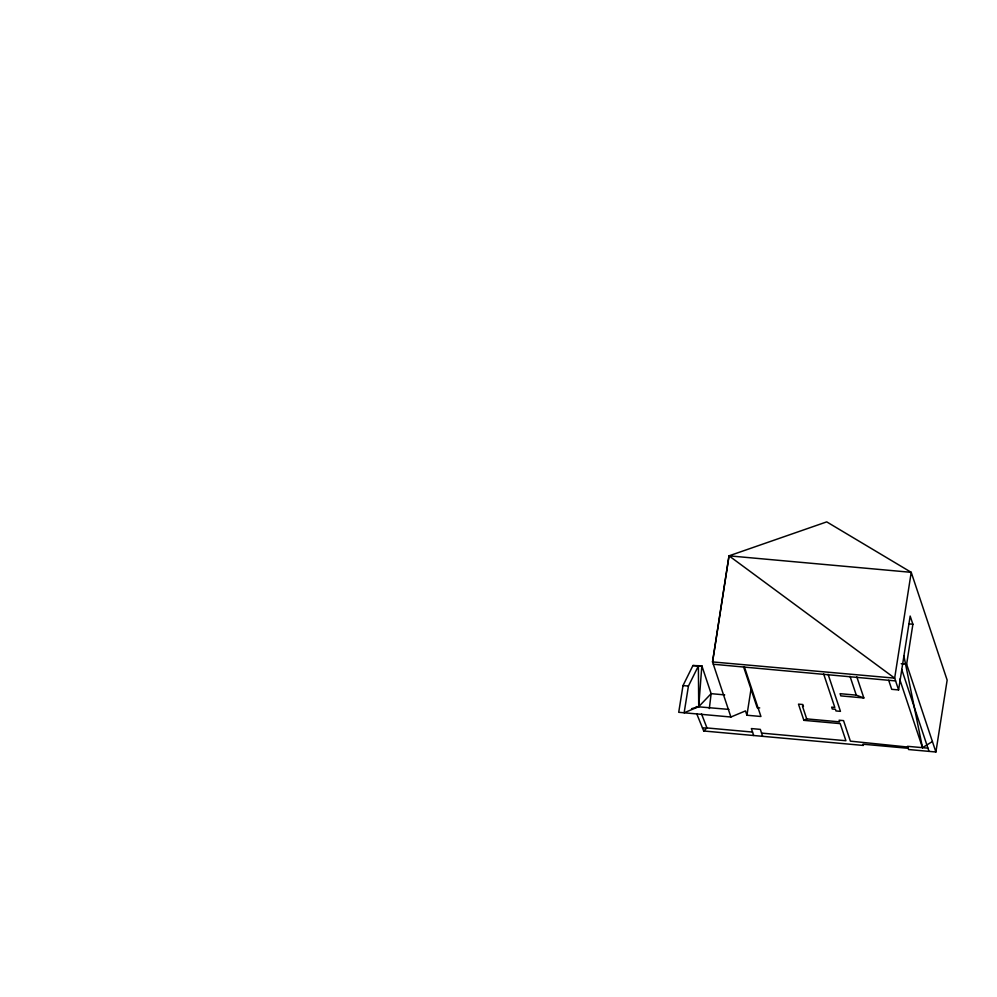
<?xml version="1.0" encoding="UTF-8"?>
<svg xmlns="http://www.w3.org/2000/svg" width="997" height="997" viewBox="0 0 997 997"><rect width="100%" height="100%" fill="white"/><g stroke="black" fill="none" stroke-linecap="round" stroke-linejoin="round"><path stroke-width="1.5" d="M709.328 708.568L711.135 693.663L701.851 665.822L698.374 666.021L688.428 686.061L684.141 712.78L698.723 706.674L701.851 665.822L692.94 665.535L683.007 685.575L678.72 712.294L730.901 717.017L745.482 710.911L746.927 715.223L760.935 716.494L744.323 666.644M927.933 748.161L907.532 746.317L908.603 749.532L935.896 752L947.15 680.116L911.221 572.328L826.725 521.88L729.019 555.84L712.543 661.921L730.901 717.017M729.019 555.84L894.658 678.134L911.221 572.328L729.019 555.84L712.543 661.921L894.658 678.134L898.596 689.936L891.704 689.313L888.701 680.303M746.927 715.223L751.14 688.291M898.596 689.936L910.161 616.059L912.891 624.247L906.634 664.201L935.896 752M691.582 708.68L698.723 706.674L711.135 693.663L724.707 694.897M696.704 713.715L703.708 730.988L706.973 727.947L752.536 732.072M899.68 679.181L922.499 747.663L932.407 741.531M806.71 718.887L802.51 706.312L803.457 706.399L802.834 704.53L798.485 704.144L803.881 720.345L806.71 718.887L839.624 721.865L839.075 720.22L843.549 720.619L850.379 741.145L907.781 747.052M702.499 727.997L706.973 727.947L701.477 713.765M696.267 706.624L728.894 709.403M908.753 623.873L912.891 624.247M901.201 663.703L906.634 664.201M895.593 680.926L713.316 664.251M692.94 665.535L698.374 666.021L698.723 706.674M863.851 697.962L856.286 695.146L840.085 693.675L840.82 695.881L863.851 697.962L856.797 676.826M683.007 685.575L688.428 686.061M759.714 707.92L757.184 707.683L743.563 666.794M803.881 720.345L840.209 723.623L845.917 740.734L761.571 733.107M908.192 748.298L862.991 744.198L863.414 745.444L703.708 730.988M901.712 669.448L929.005 751.377M849.992 676.253L856.286 695.146M828.083 674.246L840.459 711.36L835.985 710.948L835.436 709.291L832.271 709.004L831.66 707.147L834.813 707.434L823.584 673.76M762.643 736.322L760.325 729.38L751.377 728.57L753.682 735.512M903.905 656.014L922.499 747.663"/></g></svg>
